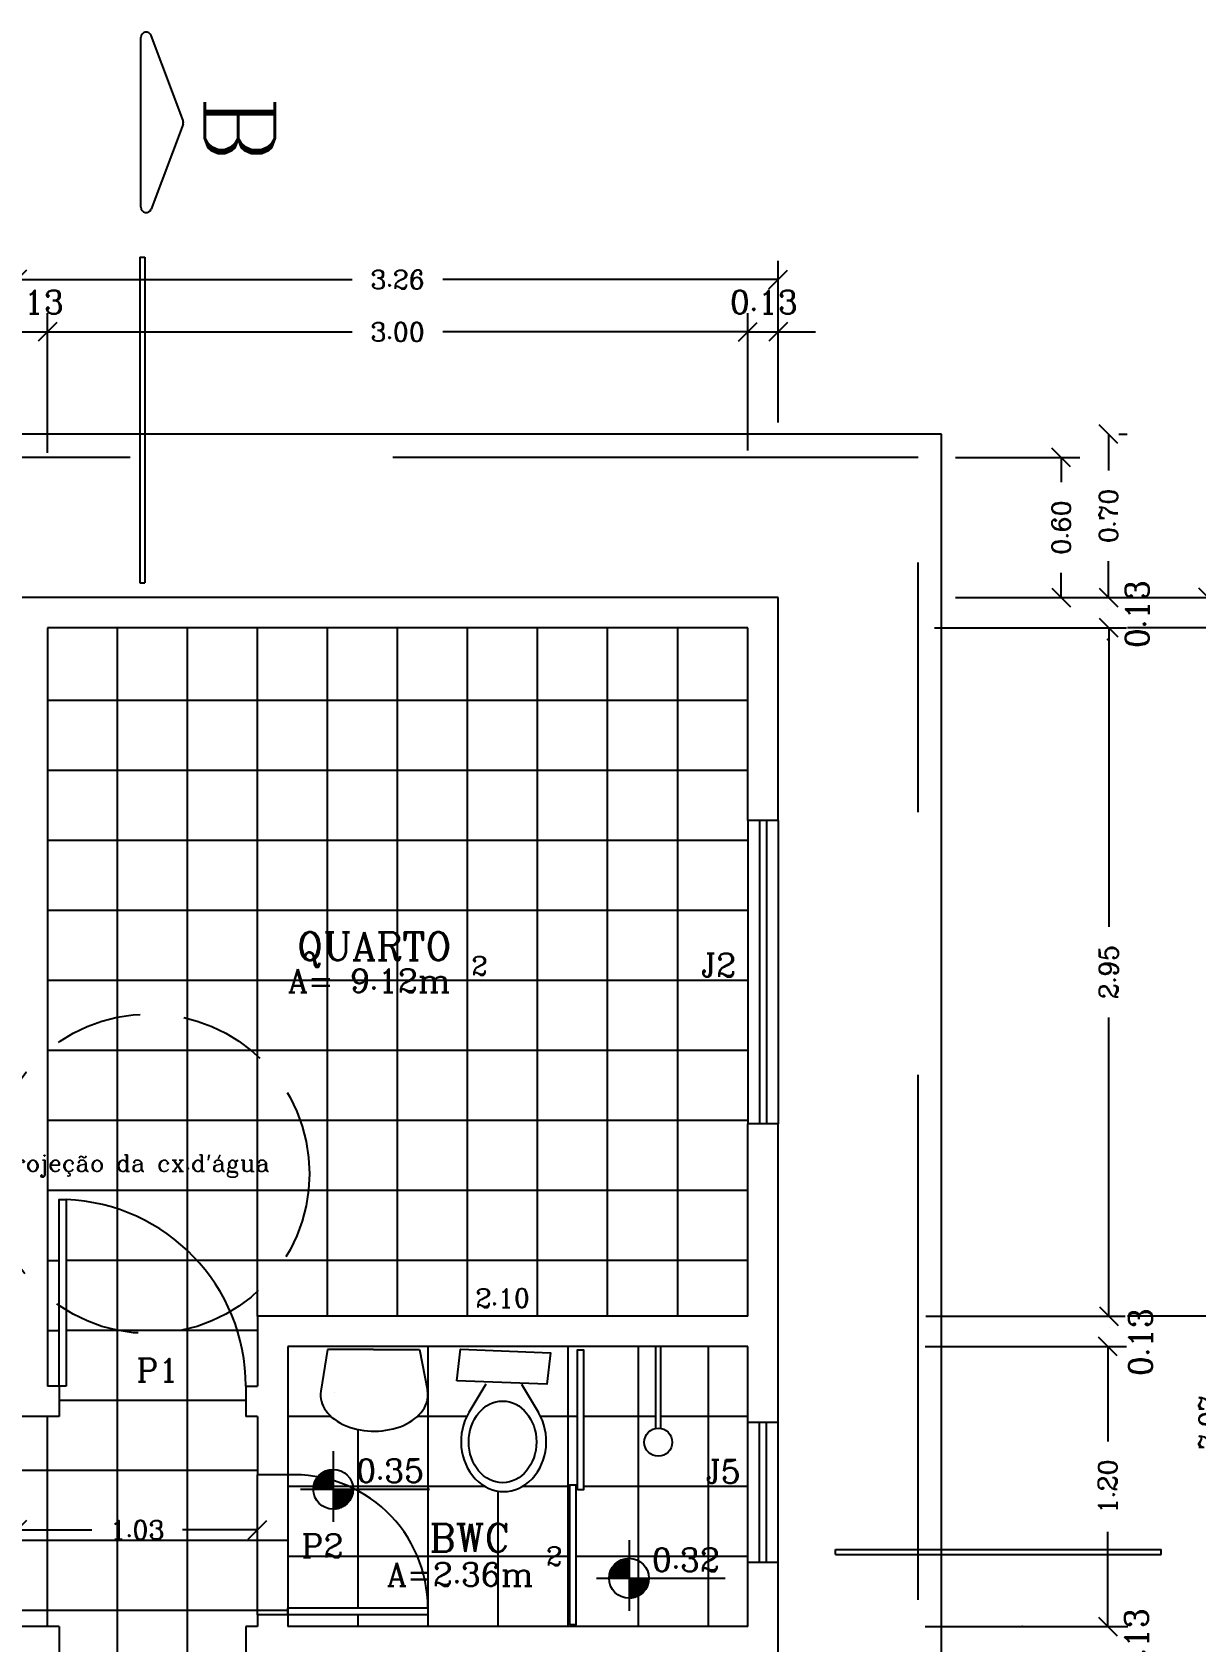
# Model space of a CAD drawing. Extents: x 121.8 to 221.5, y 86.6 to 106.4.
# Drawn here: x 175.21 to 180.19, y 99.42 to 106.32 of the extents above; entities that cross this region are included whole.
import ezdxf

# ---------------------------------------------------------------- set-up
doc = ezdxf.new("R2010")
doc.units = 0
doc.header["$LTSCALE"] = 15
doc.linetypes.add('DASHED2', pattern=[0.375, 0.25, -0.125])
doc.layers.get('0').update_dxf_attribs({"linetype": 'CONTINUOUS'})
doc.layers.get('DEFPOINTS').update_dxf_attribs({"linetype": 'CONTINUOUS'})
for name, color, linetype in [('APARELHOS', 244, 'CONTINUOUS'), ('CALÇADA', 244, 'CONTINUOUS'), ('COTAS', 244, 'CONTINUOUS'), ('EQUIPAMENTOS', 1, 'CONTINUOUS'), ('JANELA', 5, 'CONTINUOUS'), ('PAREDE', 7, 'CONTINUOUS'), ('PISO', 30, 'CONTINUOUS'), ('PORTA', 1, 'CONTINUOUS'), ('PORTA2', 30, 'CONTINUOUS'), ('PROJTELHA', 30, 'CONTINUOUS'), ('TEXTO', 1, 'CONTINUOUS'), ('VISTAL', 30, 'CONTINUOUS')]:
    doc.layers.add(name, color=color, linetype=linetype)
doc.styles.add('ROMANC', font='ROMANC.SHX')
doc.dimstyles.get("Standard").update_dxf_attribs({"dimscale": 0.8, "dimtxt": 0.1, "dimasz": 0.1, "dimexe": 0.1, "dimexo": 0.95, "dimgap": 0.09, "dimtad": 0, "dimzin": 0, "dimtxsty": 'ROMANC', "dimblk1": 'OBLIQUE', "dimblk2": 'OBLIQUE', "dimsah": 1, "dimcen": 0.09, "dimclrt": 244, "dimaunit": 1, "dimazin": 3, "dimtfac": 1, "dimtofl": 0, "dimtmove": 0, "dimatfit": 3, "dimtolj": 1, "dimtzin": 0})

# ---------------------------------------------------------------- blocks, each defined once
blk = doc.blocks.new('_OBLIQUE')
at = {"color": 0, "linetype": 'BYBLOCK'}
blk.add_line((-0.5, -0.5), (0.5, 0.5), dxfattribs=at)
blk = doc.blocks.new('*D12')
at = {"color": 0, "linetype": 'BYBLOCK'}
for p, q in [((179.0354, 100.6886), (179.8977, 100.6886)), ((179.8177, 100.6886), (179.8177, 100.2825)), ((179.8177, 99.4886), (179.8177, 99.8947)), ((179.0354, 99.4886), (179.8977, 99.4886))]:
    blk.add_line(p, q, dxfattribs=at)
at = {"layer": 'DEFPOINTS', "color": 0, "linetype": 'BYBLOCK'}
for p in [(178.2754, 100.6886), (178.2754, 99.4886), (179.8177, 99.4886)]:
    blk.add_point(p, dxfattribs=at)
at = {"color": 0, "linetype": 'BYBLOCK', "xscale": 0.08000000000000002, "yscale": 0.08000000000000002, "zscale": 0.08000000000000002}
for p, rotation in [((179.8177, 100.6886), 90), ((179.8177, 99.4886), 270)]:
    blk.add_blockref('_OBLIQUE', p, dxfattribs=dict(at, rotation=rotation))
at = {"color": 244, "linetype": 'BYBLOCK', "insert": (179.8177, 100.0886), "char_height": 0.08, "attachment_point": 5, "rotation": 90, "style": 'ROMANC'}
blk.add_mtext('\\A1;1.20', dxfattribs=at)
blk = doc.blocks.new('*X2')
at = {"color": 0, "linetype": 'CONTINUOUS'}
for p, q in [((217.2096, -877.8211), (217.2942, -877.7365)), ((217.2096, -877.8193), (217.2924, -877.7365)), ((217.2097, -877.8174), (217.2906, -877.7366)), ((217.2098, -877.8156), (217.2887, -877.7367)), ((217.21, -877.8136), (217.2867, -877.7369)), ((217.2102, -877.8116), (217.2848, -877.7371)), ((217.2105, -877.8219), (217.295, -877.7374)), ((217.2105, -877.8096), (217.2827, -877.7374)), ((217.2108, -877.8075), (217.2806, -877.7377)), ((217.2112, -877.8053), (217.2785, -877.7381)), ((217.2117, -877.8031), (217.2762, -877.7386)), ((217.2122, -877.8008), (217.2739, -877.7391)), ((217.2123, -877.8219), (217.295, -877.7392)), ((217.2129, -877.7983), (217.2715, -877.7398)), ((217.2137, -877.7958), (217.2689, -877.7405)), ((217.2141, -877.8219), (217.295, -877.741)), ((217.2146, -877.7931), (217.2662, -877.7415)), ((217.2157, -877.7903), (217.2634, -877.7425)), ((217.2158, -877.8219), (217.295, -877.7427)), ((217.2169, -877.7872), (217.2603, -877.7438)), ((217.2176, -877.8219), (217.295, -877.7445)), ((217.2185, -877.7839), (217.257, -877.7454)), ((217.2194, -877.8219), (217.295, -877.7463)), ((217.2205, -877.7801), (217.2533, -877.7474)), ((217.2211, -877.8219), (217.295, -877.748)), ((217.2229, -877.8219), (217.295, -877.7498)), ((217.2231, -877.7757), (217.2488, -877.75)), ((217.2247, -877.8219), (217.295, -877.7516)), ((217.2265, -877.8219), (217.295, -877.7533)), ((217.2274, -877.7697), (217.2428, -877.7542)), ((217.2282, -877.8219), (217.295, -877.7551)), ((217.23, -877.8219), (217.295, -877.7569)), ((217.2318, -877.8219), (217.295, -877.7586)), ((217.2335, -877.8219), (217.295, -877.7604)), ((217.2353, -877.8219), (217.295, -877.7622)), ((217.2371, -877.8219), (217.295, -877.7639)), ((217.2388, -877.8219), (217.295, -877.7657)), ((217.2406, -877.8219), (217.295, -877.7675)), ((217.2424, -877.8219), (217.295, -877.7692)), ((217.2441, -877.8219), (217.295, -877.771)), ((217.2459, -877.8219), (217.295, -877.7728)), ((217.2477, -877.8219), (217.295, -877.7745)), ((217.2494, -877.8219), (217.295, -877.7763)), ((217.2512, -877.8219), (217.295, -877.7781)), ((217.253, -877.8219), (217.295, -877.7798)), ((217.2547, -877.8219), (217.295, -877.7816)), ((217.2565, -877.8219), (217.295, -877.7834)), ((217.2583, -877.8219), (217.295, -877.7851)), ((217.26, -877.8219), (217.295, -877.7869)), ((217.2618, -877.8219), (217.295, -877.7887)), ((217.2636, -877.8219), (217.295, -877.7905)), ((217.2653, -877.8219), (217.295, -877.7922)), ((217.2671, -877.8219), (217.295, -877.794)), ((217.2689, -877.8219), (217.295, -877.7958)), ((217.2706, -877.8219), (217.295, -877.7975)), ((217.2724, -877.8219), (217.295, -877.7993)), ((217.2742, -877.8219), (217.295, -877.8011)), ((217.276, -877.8219), (217.295, -877.8028)), ((217.2777, -877.8219), (217.295, -877.8046)), ((217.2795, -877.8219), (217.295, -877.8064)), ((217.2813, -877.8219), (217.295, -877.8081)), ((217.283, -877.8219), (217.295, -877.8099)), ((217.2848, -877.8219), (217.295, -877.8117)), ((217.2866, -877.8219), (217.295, -877.8134)), ((217.2883, -877.8219), (217.295, -877.8152)), ((217.2901, -877.8219), (217.295, -877.817)), ((217.2919, -877.8219), (217.295, -877.8187)), ((217.2936, -877.8219), (217.295, -877.8205)), ((217.295, -877.8223), (217.2954, -877.8219)), ((217.295, -877.824), (217.2972, -877.8219)), ((217.295, -877.8258), (217.2989, -877.8219)), ((217.295, -877.8276), (217.3007, -877.8219)), ((217.295, -877.8293), (217.3025, -877.8219)), ((217.295, -877.8311), (217.3042, -877.8219)), ((217.295, -877.8329), (217.306, -877.8219)), ((217.295, -877.8346), (217.3078, -877.8219)), ((217.295, -877.8364), (217.3095, -877.8219)), ((217.295, -877.8382), (217.3113, -877.8219)), ((217.295, -877.8399), (217.3131, -877.8219)), ((217.295, -877.8417), (217.3148, -877.8219)), ((217.295, -877.8435), (217.3166, -877.8219)), ((217.295, -877.8453), (217.3184, -877.8219)), ((217.295, -877.847), (217.3201, -877.8219)), ((217.295, -877.8488), (217.3219, -877.8219)), ((217.295, -877.8506), (217.3237, -877.8219)), ((217.295, -877.8523), (217.3254, -877.8219)), ((217.295, -877.8541), (217.3272, -877.8219)), ((217.295, -877.8559), (217.329, -877.8219)), ((217.295, -877.8576), (217.3308, -877.8219)), ((217.295, -877.8594), (217.3325, -877.8219)), ((217.295, -877.8612), (217.3343, -877.8219)), ((217.295, -877.8629), (217.3361, -877.8219)), ((217.295, -877.8647), (217.3378, -877.8219)), ((217.295, -877.8665), (217.3396, -877.8219)), ((217.295, -877.8682), (217.3414, -877.8219)), ((217.295, -877.87), (217.3431, -877.8219)), ((217.295, -877.8718), (217.3449, -877.8219)), ((217.295, -877.8735), (217.3467, -877.8219)), ((217.295, -877.8753), (217.3484, -877.8219)), ((217.295, -877.8771), (217.3502, -877.8219)), ((217.295, -877.8788), (217.352, -877.8219)), ((217.295, -877.8806), (217.3537, -877.8219)), ((217.295, -877.8824), (217.3555, -877.8219)), ((217.295, -877.8841), (217.3573, -877.8219)), ((217.295, -877.8859), (217.359, -877.8219)), ((217.295, -877.8877), (217.3608, -877.8219)), ((217.295, -877.8894), (217.3626, -877.8219)), ((217.295, -877.8912), (217.3643, -877.8219)), ((217.295, -877.893), (217.3661, -877.8219)), ((217.295, -877.8948), (217.3679, -877.8219)), ((217.295, -877.8965), (217.3696, -877.8219)), ((217.295, -877.8983), (217.3714, -877.8219)), ((217.295, -877.9001), (217.3732, -877.8219)), ((217.295, -877.9018), (217.3749, -877.8219)), ((217.295, -877.9036), (217.3767, -877.8219)), ((217.295, -877.9054), (217.3785, -877.8219)), ((217.295, -877.9071), (217.3802, -877.8219)), ((217.2966, -877.9073), (217.3805, -877.8235)), ((217.2984, -877.9073), (217.3804, -877.8253)), ((217.3003, -877.9072), (217.3803, -877.8271)), ((217.3022, -877.9071), (217.3802, -877.8291)), ((217.3041, -877.9069), (217.38, -877.831)), ((217.3061, -877.9066), (217.3798, -877.833)), ((217.3082, -877.9063), (217.3795, -877.8351)), ((217.3103, -877.906), (217.3791, -877.8372)), ((217.3125, -877.9055), (217.3787, -877.8394)), ((217.3148, -877.905), (217.3782, -877.8417)), ((217.3172, -877.9044), (217.3776, -877.844)), ((217.3196, -877.9037), (217.3769, -877.8465)), ((217.3222, -877.9029), (217.376, -877.8491)), ((217.325, -877.9019), (217.3751, -877.8518)), ((217.3279, -877.9008), (217.3739, -877.8548)), ((217.3311, -877.8994), (217.3725, -877.8579)), ((217.3345, -877.8977), (217.3708, -877.8614)), ((217.3385, -877.8955), (217.3686, -877.8654)), ((217.3434, -877.8923), (217.3655, -877.8703)), ((217.3513, -877.8862), (217.3593, -877.8782))]:
    blk.add_line(p, q, dxfattribs=at)
blk = doc.blocks.new('*D26')
at = {"color": 0, "linetype": 'BYBLOCK'}
for p, q in [((175.1454, 99.8086), (175.1454, 99.983)), ((176.1754, 99.8086), (176.1754, 99.983)), ((175.1454, 99.903), (175.4664, 99.903)), ((176.1754, 99.903), (175.8543, 99.903))]:
    blk.add_line(p, q, dxfattribs=at)
at = {"layer": 'DEFPOINTS', "color": 0, "linetype": 'BYBLOCK'}
for p in [(176.1754, 99.903), (175.1454, 99.4886), (176.1754, 99.4886)]:
    blk.add_point(p, dxfattribs=at)
at = {"color": 0, "linetype": 'BYBLOCK', "xscale": 0.08000000000000002, "yscale": 0.08000000000000002, "zscale": 0.08000000000000002, "rotation": 180}
blk.add_blockref('_OBLIQUE', (175.1454, 99.903), dxfattribs=at)
at = {"color": 0, "linetype": 'BYBLOCK', "xscale": 0.08000000000000002, "yscale": 0.08000000000000002, "zscale": 0.08000000000000002}
blk.add_blockref('_OBLIQUE', (176.1754, 99.903), dxfattribs=at)
at = {"color": 244, "linetype": 'BYBLOCK', "insert": (175.6604, 99.903), "char_height": 0.08, "attachment_point": 5, "style": 'ROMANC'}
blk.add_mtext('\\A1;1.03', dxfattribs=at)
blk = doc.blocks.new('*D11')
at = {"color": 0, "linetype": 'BYBLOCK'}
for p, q in [((178.4054, 104.6586), (178.4054, 105.3414)), ((175.1454, 105.2614), (176.5814, 105.2614)), ((178.4054, 105.2614), (176.9693, 105.2614))]:
    blk.add_line(p, q, dxfattribs=at)
at = {"layer": 'DEFPOINTS', "color": 0, "linetype": 'BYBLOCK'}
for p in [(178.4054, 105.2614), (178.4054, 103.8986), (175.1454, 103.0486)]:
    blk.add_point(p, dxfattribs=at)
at = {"color": 0, "linetype": 'BYBLOCK', "xscale": 0.08000000000000002, "yscale": 0.08000000000000002, "zscale": 0.08000000000000002, "rotation": 180}
blk.add_blockref('_OBLIQUE', (175.1454, 105.2614), dxfattribs=at)
at = {"color": 0, "linetype": 'BYBLOCK', "xscale": 0.08000000000000002, "yscale": 0.08000000000000002, "zscale": 0.08000000000000002}
blk.add_blockref('_OBLIQUE', (178.4054, 105.2614), dxfattribs=at)
at = {"color": 244, "linetype": 'BYBLOCK', "insert": (176.7754, 105.2614), "char_height": 0.08, "attachment_point": 5, "style": 'ROMANC'}
blk.add_mtext('\\A1;3.26', dxfattribs=at)
blk = doc.blocks.new('*D10')
at = {"color": 0, "linetype": 'BYBLOCK'}
for p, q in [((178.2754, 104.5286), (178.2754, 105.1171)), ((175.2754, 105.0371), (176.5814, 105.0371)), ((178.2754, 105.0371), (176.9693, 105.0371))]:
    blk.add_line(p, q, dxfattribs=at)
at = {"layer": 'DEFPOINTS', "color": 0, "linetype": 'BYBLOCK'}
for p in [(178.2754, 105.0371), (175.2754, 103.7686), (178.2754, 103.7686)]:
    blk.add_point(p, dxfattribs=at)
at = {"color": 0, "linetype": 'BYBLOCK', "xscale": 0.08000000000000002, "yscale": 0.08000000000000002, "zscale": 0.08000000000000002, "rotation": 180}
blk.add_blockref('_OBLIQUE', (175.2754, 105.0371), dxfattribs=at)
at = {"color": 0, "linetype": 'BYBLOCK', "xscale": 0.08000000000000002, "yscale": 0.08000000000000002, "zscale": 0.08000000000000002}
blk.add_blockref('_OBLIQUE', (178.2754, 105.0371), dxfattribs=at)
at = {"color": 244, "linetype": 'BYBLOCK', "insert": (176.7754, 105.0371), "char_height": 0.08, "attachment_point": 5, "style": 'ROMANC'}
blk.add_mtext('\\A1;3.00', dxfattribs=at)
blk = doc.blocks.new('*D27')
at = {"layer": 'DEFPOINTS', "color": 0, "linetype": 'BYBLOCK'}
for p in [(178.2754, 100.935), (176.1754, 100.8818), (178.2754, 100.8818)]:
    blk.add_point(p, dxfattribs=at)
at = {"color": 244, "linetype": 'BYBLOCK', "insert": (177.2254, 100.935), "char_height": 0.08, "attachment_point": 5, "style": 'ROMANC'}
blk.add_mtext('\\A1;2.10', dxfattribs=at)
blk = doc.blocks.new('*D56')
at = {"color": 0, "linetype": 'BYBLOCK'}
for p, q in [((179.1654, 103.8986), (180.3281, 103.8986)), ((180.2481, 103.8986), (180.2481, 100.5575)), ((180.2481, 96.8286), (180.2481, 100.1697)), ((179.1654, 96.8286), (180.3281, 96.8286))]:
    blk.add_line(p, q, dxfattribs=at)
at = {"layer": 'DEFPOINTS', "color": 0, "linetype": 'BYBLOCK'}
for p in [(178.4054, 103.8986), (178.4054, 96.8286), (180.2481, 96.8286)]:
    blk.add_point(p, dxfattribs=at)
at = {"color": 0, "linetype": 'BYBLOCK', "xscale": 0.08000000000000002, "yscale": 0.08000000000000002, "zscale": 0.08000000000000002}
for p, rotation in [((180.2481, 103.8986), 90), ((180.2481, 96.8286), 270)]:
    blk.add_blockref('_OBLIQUE', p, dxfattribs=dict(at, rotation=rotation))
at = {"color": 244, "linetype": 'BYBLOCK', "insert": (180.2481, 100.3636), "char_height": 0.08, "attachment_point": 5, "rotation": 90, "style": 'ROMANC'}
blk.add_mtext('\\A1;7.07', dxfattribs=at)
blk = doc.blocks.new('*D57')
at = {"color": 0, "linetype": 'BYBLOCK'}
for p, q in [((179.822, 103.7685), (179.822, 102.4874)), ((180.5777, 103.7685), (179.902, 103.7685)), ((179.822, 100.8185), (179.822, 102.0996)), ((180.5777, 100.8185), (179.902, 100.8185))]:
    blk.add_line(p, q, dxfattribs=at)
at = {"layer": 'DEFPOINTS', "color": 0, "linetype": 'BYBLOCK'}
for p in [(179.8177, 103.7685), (179.8177, 100.8185), (179.822, 100.8185)]:
    blk.add_point(p, dxfattribs=at)
at = {"color": 0, "linetype": 'BYBLOCK', "xscale": 0.08000000000000002, "yscale": 0.08000000000000002, "zscale": 0.08000000000000002}
for p, rotation in [((179.822, 103.7685), 90), ((179.822, 100.8185), 270)]:
    blk.add_blockref('_OBLIQUE', p, dxfattribs=dict(at, rotation=rotation))
at = {"color": 244, "linetype": 'BYBLOCK', "insert": (179.822, 102.2935), "char_height": 0.08, "attachment_point": 5, "rotation": 90, "style": 'ROMANC'}
blk.add_mtext('\\A1;2.95', dxfattribs=at)
blk = doc.blocks.new('*D58')
at = {"color": 0, "linetype": 'BYBLOCK'}
for p, q in [((179.8209, 104.5986), (179.8209, 104.4425)), ((179.8654, 104.5986), (179.9009, 104.5986)), ((179.8209, 103.8986), (179.8209, 104.0547)), ((179.1654, 103.8986), (179.9009, 103.8986))]:
    blk.add_line(p, q, dxfattribs=at)
at = {"layer": 'DEFPOINTS', "color": 0, "linetype": 'BYBLOCK'}
for p in [(179.1054, 104.5986), (178.4054, 103.8986), (179.8209, 103.8986)]:
    blk.add_point(p, dxfattribs=at)
at = {"color": 0, "linetype": 'BYBLOCK', "xscale": 0.08000000000000002, "yscale": 0.08000000000000002, "zscale": 0.08000000000000002}
for p, rotation in [((179.8209, 104.5986), 90), ((179.8209, 103.8986), 270)]:
    blk.add_blockref('_OBLIQUE', p, dxfattribs=dict(at, rotation=rotation))
at = {"color": 244, "linetype": 'BYBLOCK', "insert": (179.8209, 104.2486), "char_height": 0.08, "attachment_point": 5, "rotation": 90, "style": 'ROMANC'}
blk.add_mtext('\\A1;0.70', dxfattribs=at)
blk = doc.blocks.new('*D59')
at = {"color": 0, "linetype": 'BYBLOCK'}
for p, q in [((179.1654, 104.4986), (179.6987, 104.4986)), ((179.6187, 104.4986), (179.6187, 104.3925)), ((179.6187, 103.8986), (179.6187, 104.0047)), ((179.1654, 103.8986), (179.6987, 103.8986))]:
    blk.add_line(p, q, dxfattribs=at)
at = {"layer": 'DEFPOINTS', "color": 0, "linetype": 'BYBLOCK'}
for p in [(178.4054, 104.4986), (179.6187, 104.4986), (178.4054, 103.8986)]:
    blk.add_point(p, dxfattribs=at)
at = {"color": 0, "linetype": 'BYBLOCK', "xscale": 0.08000000000000002, "yscale": 0.08000000000000002, "zscale": 0.08000000000000002}
for p, rotation in [((179.6187, 104.4986), 90), ((179.6187, 103.8986), 270)]:
    blk.add_blockref('_OBLIQUE', p, dxfattribs=dict(at, rotation=rotation))
at = {"color": 244, "linetype": 'BYBLOCK', "insert": (179.6187, 104.1986), "char_height": 0.08, "attachment_point": 5, "rotation": 90, "style": 'ROMANC'}
blk.add_mtext('\\A1;0.60', dxfattribs=at)

msp = doc.modelspace()

# ---------------------------------------------------------------- linework, layer by layer
at = {"layer": 'APARELHOS'}
for points in [[(177.5463, 100.0742), (177.5463, 100.6742), (177.5713, 100.6742), (177.5713, 100.0742)], [(177.5138, 99.4959), (177.5138, 100.0959), (177.5388, 100.0959), (177.5388, 99.4959)]]:
    msp.add_lwpolyline(points, close=True, dxfattribs=at)
at = {"layer": 'CALÇADA', "color": 244, "linetype": 'CONTINUOUS', "ltscale": 0.6}
for p, q in [((179.1054, 104.5986), (172.7154, 104.5986)), ((179.1054, 96.1286), (179.1054, 104.5986))]:
    msp.add_line(p, q, dxfattribs=at)
at = {"layer": 'COTAS', "color": 3}
for p, q in [((175.6713, 105.3569), (175.6932, 105.3569)), ((175.6713, 105.3569), (175.6713, 103.9613)), ((175.6932, 105.3569), (175.6932, 103.9613)), ((175.6713, 103.9613), (175.6932, 103.9613)), ((178.651, 99.8189), (180.0467, 99.8189)), ((178.651, 99.7971), (178.651, 99.8189)), ((180.0467, 99.7971), (180.0467, 99.8189)), ((178.651, 99.7971), (180.0467, 99.7971))]:
    msp.add_line(p, q, dxfattribs=at)
at = {"layer": 'COTAS', "color": 244, "linetype": 'BYBLOCK'}
for p, q in [((175.2754, 104.5186), (175.2754, 105.1171)), ((178.4054, 104.6486), (178.4054, 105.1171)), ((175.1454, 105.0371), (175.2754, 105.0371)), ((175.2754, 105.0371), (175.4354, 105.0371)), ((178.2754, 105.0371), (178.4054, 105.0371)), ((178.2754, 105.0371), (178.2754, 105.0371)), ((178.4054, 105.0371), (178.5654, 105.0371)), ((179.8177, 103.8486), (179.8177, 103.8486)), ((179.0754, 103.7685), (179.8977, 103.7685)), ((179.8243, 100.7686), (179.8243, 100.7686)), ((179.0754, 99.4886), (179.9043, 99.4886)), ((179.0754, 99.4886), (179.5317, 99.4886)), ((179.8243, 99.4886), (179.8243, 99.4886))]:
    msp.add_line(p, q, dxfattribs=at)
at = {"layer": 'COTAS'}
msp.add_line((179.0382, 100.8185), (179.8919, 100.8185), dxfattribs=at)
at = {"layer": 'COTAS', "color": 244, "linetype": 'BYBLOCK'}
for p in [(175.2754, 105.0371), (178.4054, 105.0371), (179.8177, 103.7186), (179.4517, 99.4886)]:
    msp.add_point(p, dxfattribs=at)
at = {"layer": 'DEFPOINTS', "color": 0, "linetype": 'BYBLOCK'}
for p in [(178.4054, 103.4486), (178.4054, 103.4486), (178.4054, 103.4486), (178.2754, 103.3186), (178.2754, 103.3186), (178.2754, 103.3186), (178.2754, 100.8186), (178.2754, 100.6886), (178.2754, 100.6886), (178.2754, 100.3636), (178.4054, 99.7636), (178.2754, 99.4886), (178.2754, 99.4886)]:
    msp.add_point(p, dxfattribs=at)
at = {"layer": 'EQUIPAMENTOS', "color": 244}
for p, q in [((176.4747, 100.6763), (176.4466, 100.4976)), ((176.6722, 100.6763), (176.4747, 100.6763)), ((176.6722, 100.6763), (176.8697, 100.6763)), ((176.8697, 100.6763), (176.9034, 100.5012)), ((177.8822, 100.338), (177.8822, 100.6889)), ((177.9022, 100.6889), (177.9022, 100.338)), ((176.5056, 100.4935), (176.5054, 100.4935))]:
    msp.add_line(p, q, dxfattribs=at)
at = {"layer": 'EQUIPAMENTOS', "color": 244, "ltscale": 0.3}
for p, q in [((177.1539, 100.5271), (177.0812, 100.4068)), ((177.3059, 100.5271), (177.3786, 100.4068))]:
    msp.add_line(p, q, dxfattribs=at)
at = {"layer": 'EQUIPAMENTOS', "color": 244}
msp.add_lwpolyline([(177.0299, 100.5421), (177.0449, 100.6771), (177.4299, 100.6621), (177.4149, 100.5271)], close=True, dxfattribs=at)
msp.add_circle((177.8922, 100.2789), 0.06, dxfattribs=at)
msp.add_ellipse((176.6753, 100.4813), major_axis=(0.23, 0), ratio=0.673913, start_param=3.035992, end_param=6.412243, dxfattribs=at)
at = {"layer": 'EQUIPAMENTOS', "color": 244, "ltscale": 0.3}
for centre, major_axis, ratio, start_param, end_param in [((177.2251, 100.2804), (0, -0.175), 0.828571, -1.570796, 4.712389), ((177.2299, 100.2821), (0, -0.215), 0.848837, -2.189281, 2.189281)]:
    msp.add_ellipse(centre, major_axis=major_axis, ratio=ratio, start_param=start_param, end_param=end_param, dxfattribs=at)
at = {"layer": 'JANELA'}
for p, q in [((178.2754, 102.9436), (178.2754, 101.6436)), ((178.4054, 102.9436), (178.4054, 101.6436)), ((178.2754, 99.7636), (178.2754, 100.3636)), ((178.4054, 99.7636), (178.4054, 100.3636))]:
    msp.add_line(p, q, dxfattribs=at)
at = {"layer": 'JANELA', "color": 1}
for p, q in [((178.3254, 102.9436), (178.3254, 101.6436)), ((178.3554, 102.9436), (178.3554, 101.6436)), ((178.3254, 99.7636), (178.3254, 100.3636)), ((178.3554, 99.7636), (178.3554, 100.3636))]:
    msp.add_line(p, q, dxfattribs=at)
at = {"layer": 'PAREDE'}
for p, q in [((178.4054, 103.8986), (175.1454, 103.8986)), ((178.4054, 102.9436), (178.4054, 103.8986)), ((175.2754, 103.7686), (175.2754, 100.5186)), ((178.2754, 103.7686), (175.2754, 103.7686)), ((178.2754, 102.9436), (178.2754, 103.7686)), ((178.4054, 102.9436), (178.2754, 102.9436)), ((178.4054, 101.6436), (178.2754, 101.6436)), ((178.2754, 100.8186), (178.2754, 101.6436)), ((178.4054, 100.3636), (178.4054, 101.6436)), ((176.1754, 100.8186), (176.1754, 100.5186)), ((178.2754, 100.8186), (176.1754, 100.8186)), ((176.3054, 100.6886), (176.3054, 100.1386)), ((178.2754, 100.6886), (176.3054, 100.6886)), ((178.2754, 100.3636), (178.2754, 100.6886)), ((175.3254, 100.5186), (175.2754, 100.5186)), ((175.3254, 100.5186), (175.3254, 100.3886)), ((176.1254, 100.5186), (176.1754, 100.5186)), ((176.1254, 100.5186), (176.1254, 100.3886)), ((175.3254, 100.3886), (175.1454, 100.3886)), ((176.1754, 100.3886), (176.1254, 100.3886)), ((176.1754, 100.3886), (176.1754, 100.1386)), ((178.4054, 100.3636), (178.2754, 100.3636)), ((176.3054, 100.1386), (176.1754, 100.1386)), ((178.4054, 99.7636), (178.2754, 99.7636)), ((178.2754, 99.4886), (178.2754, 99.7636)), ((178.4054, 96.8286), (178.4054, 99.7636)), ((176.1754, 99.5386), (176.1754, 99.4886)), ((176.3054, 99.5386), (176.1754, 99.5386)), ((176.3054, 99.5386), (176.3054, 99.4886)), ((175.3254, 99.4886), (175.1454, 99.4886)), ((175.3254, 99.4886), (175.3254, 99.3586)), ((176.1754, 99.4886), (176.1254, 99.4886)), ((176.1254, 99.4886), (176.1254, 99.3586)), ((178.2754, 99.4886), (176.3054, 99.4886))]:
    msp.add_line(p, q, dxfattribs=at)
at = {"layer": 'PISO', "color": 30}
for p, q in [((175.5754, 96.9586), (175.5754, 103.7686)), ((175.8754, 96.9586), (175.8754, 103.7686)), ((176.1754, 100.8186), (176.1754, 103.7686)), ((176.4754, 100.8186), (176.4754, 103.7686)), ((176.7754, 100.8186), (176.7754, 103.7686)), ((177.0754, 100.8186), (177.0754, 103.7686)), ((177.3754, 100.8186), (177.3754, 103.7686)), ((177.6754, 100.8186), (177.6754, 103.7686)), ((177.9754, 100.8186), (177.9754, 103.7686)), ((176.9054, 100.6886), (176.9054, 99.4886)), ((177.5054, 100.6886), (177.5054, 99.4886)), ((177.8054, 100.6886), (177.8054, 99.4886)), ((178.1054, 100.6886), (178.1054, 99.4886)), ((175.2754, 99.4886), (175.2754, 100.3886)), ((176.6054, 100.3336), (176.6054, 99.5686)), ((176.3054, 100.1386), (176.3054, 99.5386)), ((176.5054, 100.0386), (176.4997, 100.0386)), ((177.2054, 100.069), (177.2054, 99.4886)), ((176.6054, 99.5386), (176.6054, 99.4886))]:
    msp.add_line(p, q, dxfattribs=at)
at = {"layer": 'PISO'}
for p, q in [((175.2754, 103.4586), (178.2754, 103.4586)), ((175.2754, 103.1586), (178.2754, 103.1586)), ((175.2754, 102.8586), (178.2754, 102.8586)), ((175.2754, 102.5586), (178.2754, 102.5586)), ((175.2754, 102.2586), (178.2754, 102.2586)), ((175.2754, 101.9586), (178.2754, 101.9586)), ((175.2754, 101.6586), (178.2754, 101.6586)), ((175.2754, 101.3586), (178.2754, 101.3586)), ((175.2754, 101.0573), (175.3254, 101.0573)), ((175.3554, 101.0586), (178.2754, 101.0586)), ((175.2754, 100.7573), (175.3254, 100.7573)), ((175.3554, 100.7586), (176.1754, 100.7586)), ((175.3254, 100.4586), (176.1254, 100.4586)), ((176.4909, 100.3886), (176.3054, 100.3886)), ((177.0713, 100.3886), (176.8596, 100.3886)), ((177.5463, 100.3886), (177.3884, 100.3886)), ((177.8822, 100.3886), (177.5713, 100.3886)), ((178.2754, 100.3886), (177.9022, 100.3886)), ((172.5354, 100.1586), (176.1754, 100.1586)), ((176.1754, 99.5386), (176.1754, 100.1386)), ((177.1503, 100.0886), (176.3054, 100.0886)), ((177.5138, 100.0886), (177.3095, 100.0886)), ((177.5463, 100.0886), (177.5388, 100.0886)), ((178.2754, 100.0886), (177.5713, 100.0886)), ((177.5754, 100.0886), (177.5713, 100.0886)), ((172.5354, 99.8586), (176.3054, 99.8586)), ((177.5138, 99.7886), (176.3054, 99.7886)), ((177.5803, 99.7886), (177.5388, 99.7886)), ((178.2754, 99.7886), (177.5803, 99.7886)), ((172.5354, 99.5586), (176.3054, 99.5586))]:
    msp.add_line(p, q, dxfattribs=at)
at = {"layer": 'PORTA'}
msp.add_lwpolyline([(175.3554, 100.5186), (175.3254, 100.5186), (175.3254, 101.3186), (175.3554, 101.3186)], close=True, dxfattribs=at)
at = {"layer": 'PORTA', "color": 1}
msp.add_lwpolyline([(176.3054, 99.5386), (176.3054, 99.5686), (176.9054, 99.5686), (176.9054, 99.5386)], close=True, dxfattribs=at)
at = {"layer": 'PORTA2'}
msp.add_arc((175.3248, 100.5186), 0.8006, 0, 87.81062, dxfattribs=at)
at = {"layer": 'PORTA2', "color": 30}
msp.add_arc((176.3346, 99.5686), 0.5707, 0, 92.9376, dxfattribs=at)
at = {"layer": 'PROJTELHA', "color": 30, "linetype": 'DASHED2', "ltscale": 0.6}
for p, q in [((179.0054, 104.4986), (172.8154, 104.4986)), ((179.0054, 96.2286), (179.0054, 104.0486))]:
    msp.add_line(p, q, dxfattribs=at)
at = {"layer": 'TEXTO', "color": 3, "linetype": 'CONTINUOUS'}
for p, q in [((175.676, 105.5711), (175.676, 106.299)), ((175.8564, 105.943), (175.7196, 106.3069)), ((175.8564, 105.9271), (175.7196, 105.5632))]:
    msp.add_line(p, q, dxfattribs=at)
at = {"layer": 'TEXTO', "color": 1, "linetype": 'CONTINUOUS'}
for p, q in [((176.4997, 100.2403), (176.4997, 99.9374)), ((176.3598, 100.0772), (176.9119, 100.0772)), ((177.7669, 99.8591), (177.7669, 99.5562)), ((177.6269, 99.696), (178.179, 99.696))]:
    msp.add_line(p, q, dxfattribs=at)
for centre in [(176.4997, 100.0772), (177.7669, 99.696)]:
    msp.add_circle(centre, 0.0854, dxfattribs=at)
at = {"layer": 'TEXTO', "color": 3, "linetype": 'CONTINUOUS'}
for centre, start, end in [((175.6985, 106.299), 20.60138, 180), ((175.8354, 105.9351), 339.39862, 20.60138), ((175.8354, 105.9351), 339.39862, 20.60138), ((175.6985, 105.5711), 180, 339.39862)]:
    msp.add_arc(centre, 0.0225, start, end, dxfattribs=at)
at = {"layer": 'VISTAL', "linetype": 'DASHED2', "ltscale": 0.1}
msp.add_circle((175.7128, 101.4296), 0.685, dxfattribs=at)

# ---------------------------------------------------------------- block references
at = {"layer": 'COTAS', "color": 244, "linetype": 'BYBLOCK', "xscale": 0.08000000000000002, "yscale": 0.08000000000000002, "zscale": 0.08000000000000002, "rotation": 180}
for p in [(175.2754, 105.0371), (178.4054, 105.0371)]:
    msp.add_blockref('_OBLIQUE', p, dxfattribs=at)
at = {"layer": 'COTAS', "color": 244, "linetype": 'BYBLOCK', "xscale": 0.08000000000000002, "yscale": 0.08000000000000002, "zscale": 0.08000000000000002}
msp.add_blockref('_OBLIQUE', (178.2754, 105.0371), dxfattribs=at)
at = {"layer": 'TEXTO', "color": 1, "linetype": 'CONTINUOUS'}
for p in [(-40.7953, 977.8991), (-39.5281, 977.5179)]:
    msp.add_blockref('*X2', p, dxfattribs=at)

# ---------------------------------------------------------------- texts
at = {"layer": 'COTAS', "color": 244, "linetype": 'BYBLOCK', "char_height": 0.1, "attachment_point": 4, "style": 'ROMANC'}
for insert in [(175.0551, 105.1651), (178.1983, 105.1651)]:
    msp.add_mtext('\\A1;0.13', dxfattribs=dict(at, insert=insert))
at = {"layer": 'COTAS', "color": 244, "linetype": 'BYBLOCK', "char_height": 0.1, "attachment_point": 5, "rotation": 90, "style": 'ROMANC'}
for insert in [(179.9437, 103.8276), (179.9577, 100.7072), (179.9403, 99.4214)]:
    msp.add_mtext('\\A1;0.13', dxfattribs=dict(at, insert=insert))
at = {"layer": 'TEXTO', "color": 3, "linetype": 'CONTINUOUS', "style": 'ROMANC', "text_generation_flag": 2}
msp.add_text('B', height=0.3, rotation=90, dxfattribs=at).set_placement((176.2501, 106.0478))
at = {"layer": 'TEXTO', "color": 1, "ltscale": 0.3, "style": 'ROMANC'}
for s, height, p in [('QUARTO', 0.12, (176.3437, 102.3442)), ('J2', 0.1, (178.0754, 102.2734)), ('A= 9.12m', 0.1, (176.3056, 102.2065)), ('2', 0.08, (177.0924, 102.2811)), ('P1', 0.1, (175.6573, 100.5373)), ('J5', 0.1, (178.0957, 100.1032)), ('P2', 0.1, (176.3642, 99.7847)), ('BWC', 0.12, (176.9113, 99.8088)), ('2', 0.08, (177.4121, 99.7506)), ('A=2.36m', 0.1, (176.7296, 99.6624))]:
    msp.add_text(s, height=height, dxfattribs=at).set_placement(p)
at = {"layer": 'TEXTO', "color": 244, "ltscale": 0.3, "style": 'ROMANC'}
msp.add_text("Projeção da cx.d'água", height=0.072, dxfattribs=at).set_placement((175.0625, 101.4392))
at = {"layer": 'TEXTO', "color": 1, "linetype": 'CONTINUOUS', "style": 'ROMANC'}
for s, p in [('0.35', (176.5979, 100.1069)), ('0.32', (177.8651, 99.7256))]:
    msp.add_text(s, height=0.1, dxfattribs=at).set_placement(p)

# ---------------------------------------------------------------- dimensions: what is measured, and where the dimension line sits
at = {"layer": 'COTAS', "color": 244}
for base, p1, p2, override, picture, middle in [((178.4054, 105.2614), (175.1454, 103.0486), (178.4054, 103.8986), {"dimse1": 1}, '*D11', (176.7754, 105.2614)), ((178.2754, 105.0371), (175.2754, 103.7686), (178.2754, 103.7686), {"dimse1": 1}, '*D10', (176.7754, 105.0371)), ((176.1754, 99.903), (175.1454, 99.4886), (176.1754, 99.4886), {"dimexo": 0.4}, '*D26', (175.6604, 99.903))]:
    dim = msp.add_linear_dim(base=base, p1=p1, p2=p2, dimstyle='STANDARD', override=override, dxfattribs=at)
    dim.commit()
    dim.dimension.update_dxf_attribs({"geometry": picture, "text_midpoint": middle})
at = {"layer": 'COTAS'}
for base, p1, p2, picture, middle in [((179.8209, 103.8986), (179.1054, 104.5986), (178.4054, 103.8986), '*D58', (179.8209, 104.2486)), ((179.6187, 104.4986), (178.4054, 103.8986), (178.4054, 104.4986), '*D59', (179.6187, 104.1986)), ((180.2481, 96.8286), (178.4054, 103.8986), (178.4054, 96.8286), '*D56', (180.2481, 100.3636)), ((179.822, 100.8185), (179.8177, 103.7685), (179.8177, 100.8185), '*D57', (179.822, 102.2935))]:
    dim = msp.add_linear_dim(base=base, p1=p1, p2=p2, angle=90, dimstyle='STANDARD', dxfattribs=at)
    dim.commit()
    dim.dimension.update_dxf_attribs({"geometry": picture, "text_midpoint": middle})
at = {"layer": 'COTAS', "color": 244}
dim = msp.add_linear_dim(base=(178.2754, 100.8967), p1=(176.1754, 100.8435), p2=(178.2754, 100.8435), dimstyle='STANDARD', override={"dimexo": 0.2, "dimse1": 1, "dimse2": 1, "dimsd1": 1, "dimsd2": 1, "dimaunit": 1}, dxfattribs=at)
dim.commit()
dim.dimension.update_dxf_attribs({"geometry": '*D27', "text_midpoint": (177.2254, 100.8967), "insert": (0, -0.0383)})
dim = msp.add_linear_dim(base=(179.8177, 99.4886), p1=(178.2754, 100.6886), p2=(178.2754, 99.4886), angle=90, dimstyle='STANDARD', dxfattribs=at)
dim.commit()
dim.dimension.update_dxf_attribs({"geometry": '*D12', "text_midpoint": (179.8177, 100.0886)})

doc.saveas('drawing.dxf')
